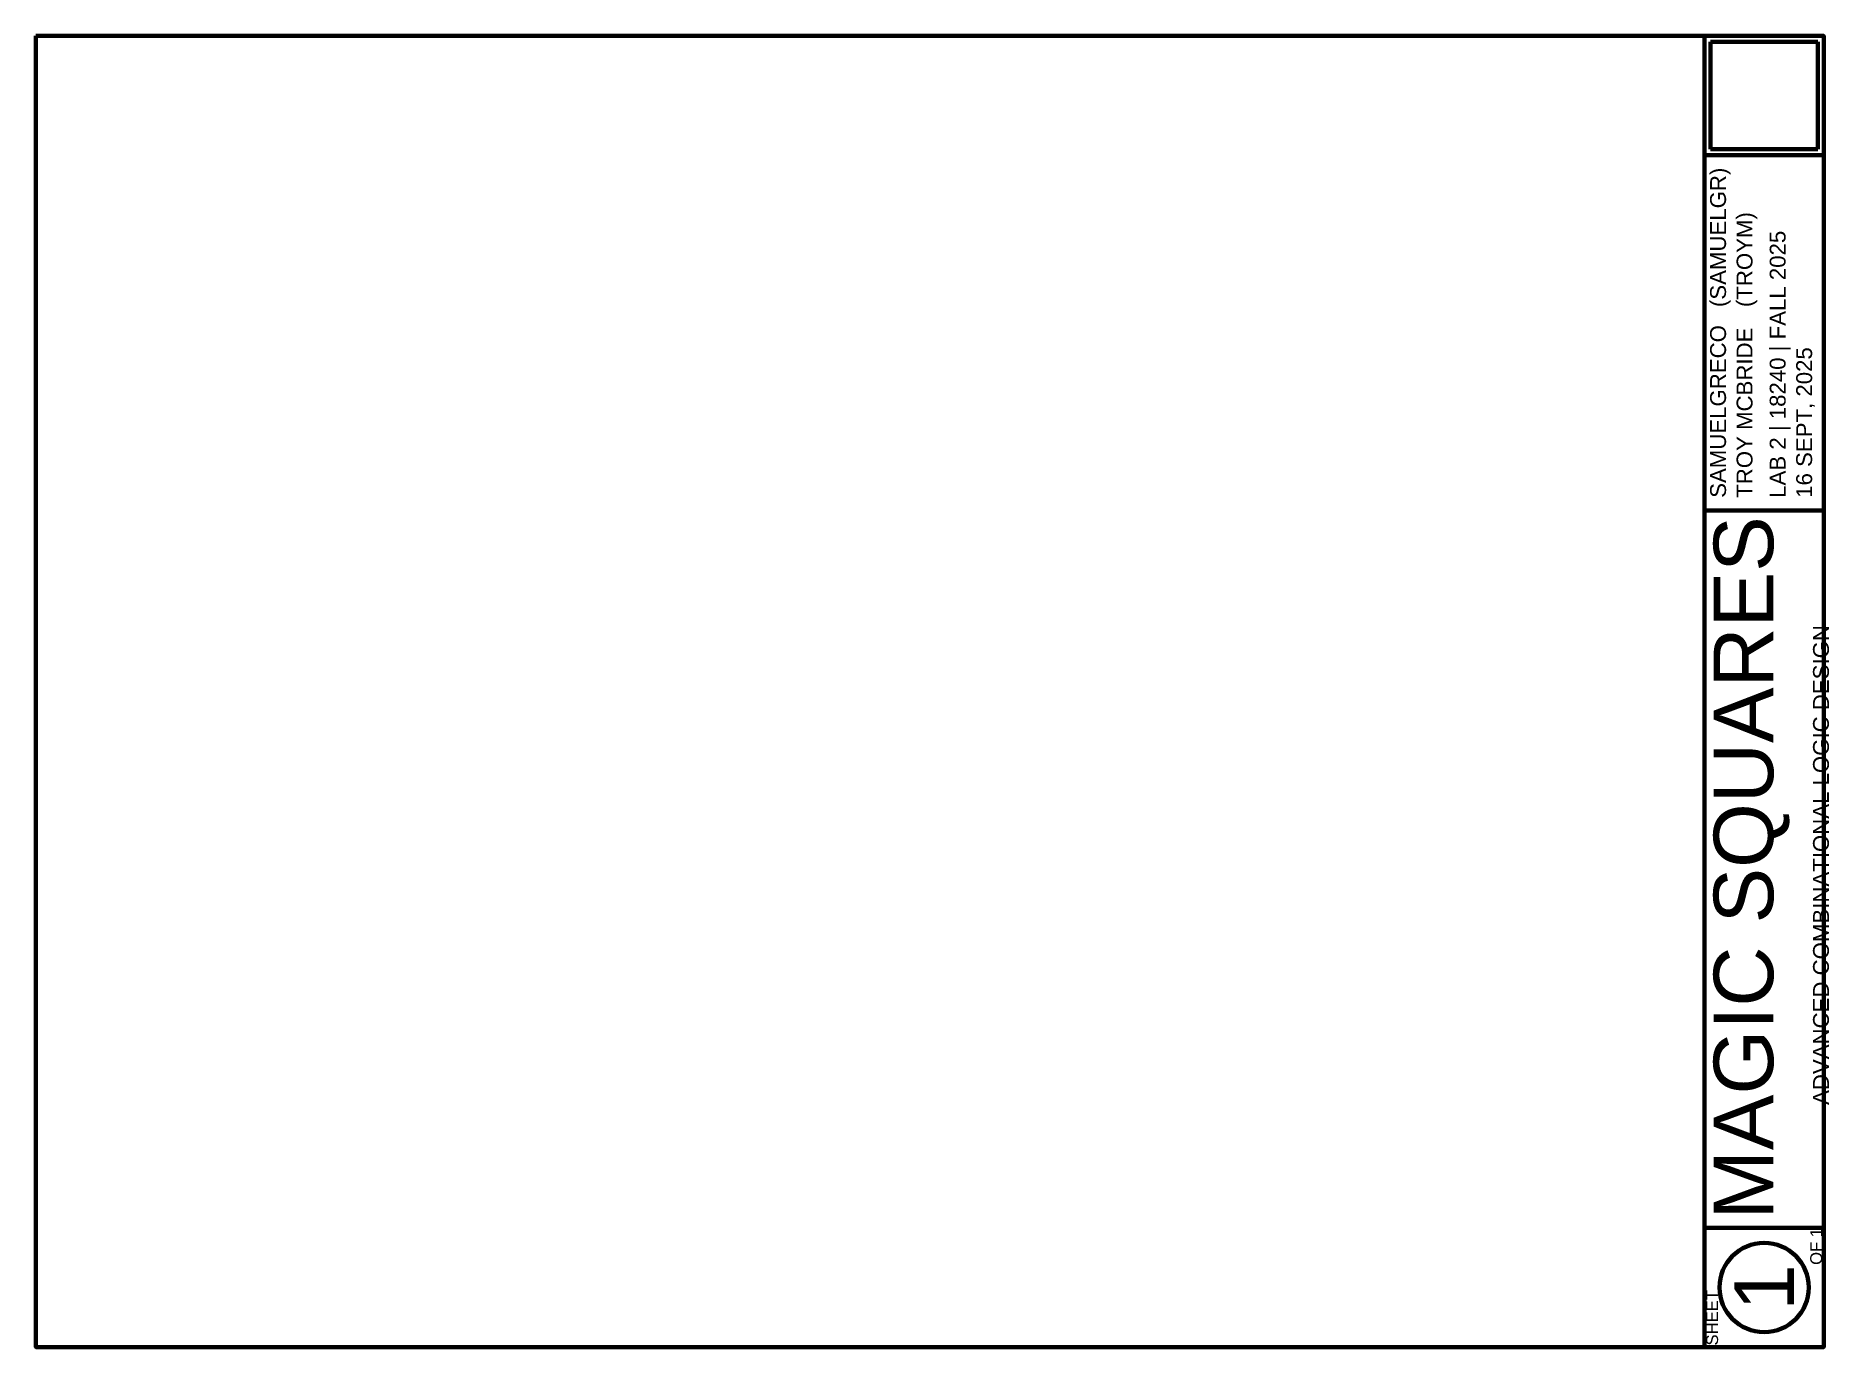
# Paper-space layout 'Layout2' of a CAD drawing. Header units: inches. Extents: x 0.5 to 23.1, y 0 to 16.5.
import ezdxf
from ezdxf.enums import TextEntityAlignment as Align

# ---------------------------------------------------------------- set-up
doc = ezdxf.new("R2010")
doc.units = ezdxf.units.IN
doc.header["$LTSCALE"] = 0.03
doc.header["$MEASUREMENT"] = 0
doc.layers.add('SHEET', color=7, linetype='Continuous', lineweight=70)
doc.layers.add('VPORTS', color=6, linetype='Continuous')
doc.styles.get("Standard").update_dxf_attribs({"font": 'Arial.ttf'})
picture_1 = doc.add_image_def('image1.png', size_in_pixel=(400, 400))

psp = doc.layouts.new('Layout2')

# ---------------------------------------------------------------- linework, layer by layer
at = {"layer": 'SHEET'}
for p, q in [((21.498, 0.042), (21.498, 16.542)), ((22.998, 15.042), (21.498, 15.042)), ((21.498, 10.568), (22.998, 10.568)), ((21.498, 1.542), (22.998, 1.542))]:
    psp.add_line(p, q, dxfattribs=at)
psp.add_lwpolyline([(0.498, 16.542), (22.998, 16.542), (22.998, 0.042), (0.498, 0.042)], close=True, dxfattribs=at)
psp.add_circle((22.248, 0.792), 0.562, dxfattribs=at)

# ---------------------------------------------------------------- texts
psp.add_text('OF 1', height=0.15, rotation=90, dxfattribs=at).set_placement((22.978, 1.542), align=Align.RIGHT)
psp.add_text('1', height=0.75, rotation=90, dxfattribs=at).set_placement((22.248, 0.792), align=Align.MIDDLE_CENTER)
psp.add_text('SHEET', height=0.15, rotation=90, dxfattribs=at).set_placement((21.518, 0.062), align=Align.TOP_LEFT)
at = {"layer": 'SHEET', "attachment_point": 1, "rotation": 90}
for s, width, heights, insert, char_height in [('SAMUELGRECO ^I(SAMUELGR)\\PTROY MCBRIDE^I(TROYM)\\P{\\H0.25x; \\P}LAB 2 | 18240 | FALL 2025\\P16 SEPT, 2025', 4.47369, [0], (21.568, 10.729), 0.2), ('{\\H3x;MAGIC SQUARES\\P\\pxqc;\\H0.26667x;ADVANCED COMBINATIONAL LOGIC DESIGN}', 8.92128, [1.468], (21.613, 1.648), 0.25)]:
    psp.add_mtext_dynamic_manual_height_columns(s, width=width, gutter_width=1.25, heights=heights, dxfattribs=dict(at, insert=insert, char_height=char_height))

# ---------------------------------------------------------------- pictures from other files: only their frames are drawn
at = {"layer": 'SHEET'}
image = psp.add_image(picture_1, insert=(22.923, 15.117), size_in_units=(1.35, 1.35), rotation=90, dxfattribs=at)
image.dxf.flags = 7

# ---------------------------------------------------------------- viewports
at = {"layer": 'VPORTS', "view_target_point": (0.604, 0.239)}
psp.add_viewport(center=(10.998, 8.292), size=(21, 16.5), view_center_point=(36.11, 31.095), view_height=19.05392, dxfattribs=at)

doc.saveas('drawing.dxf')
